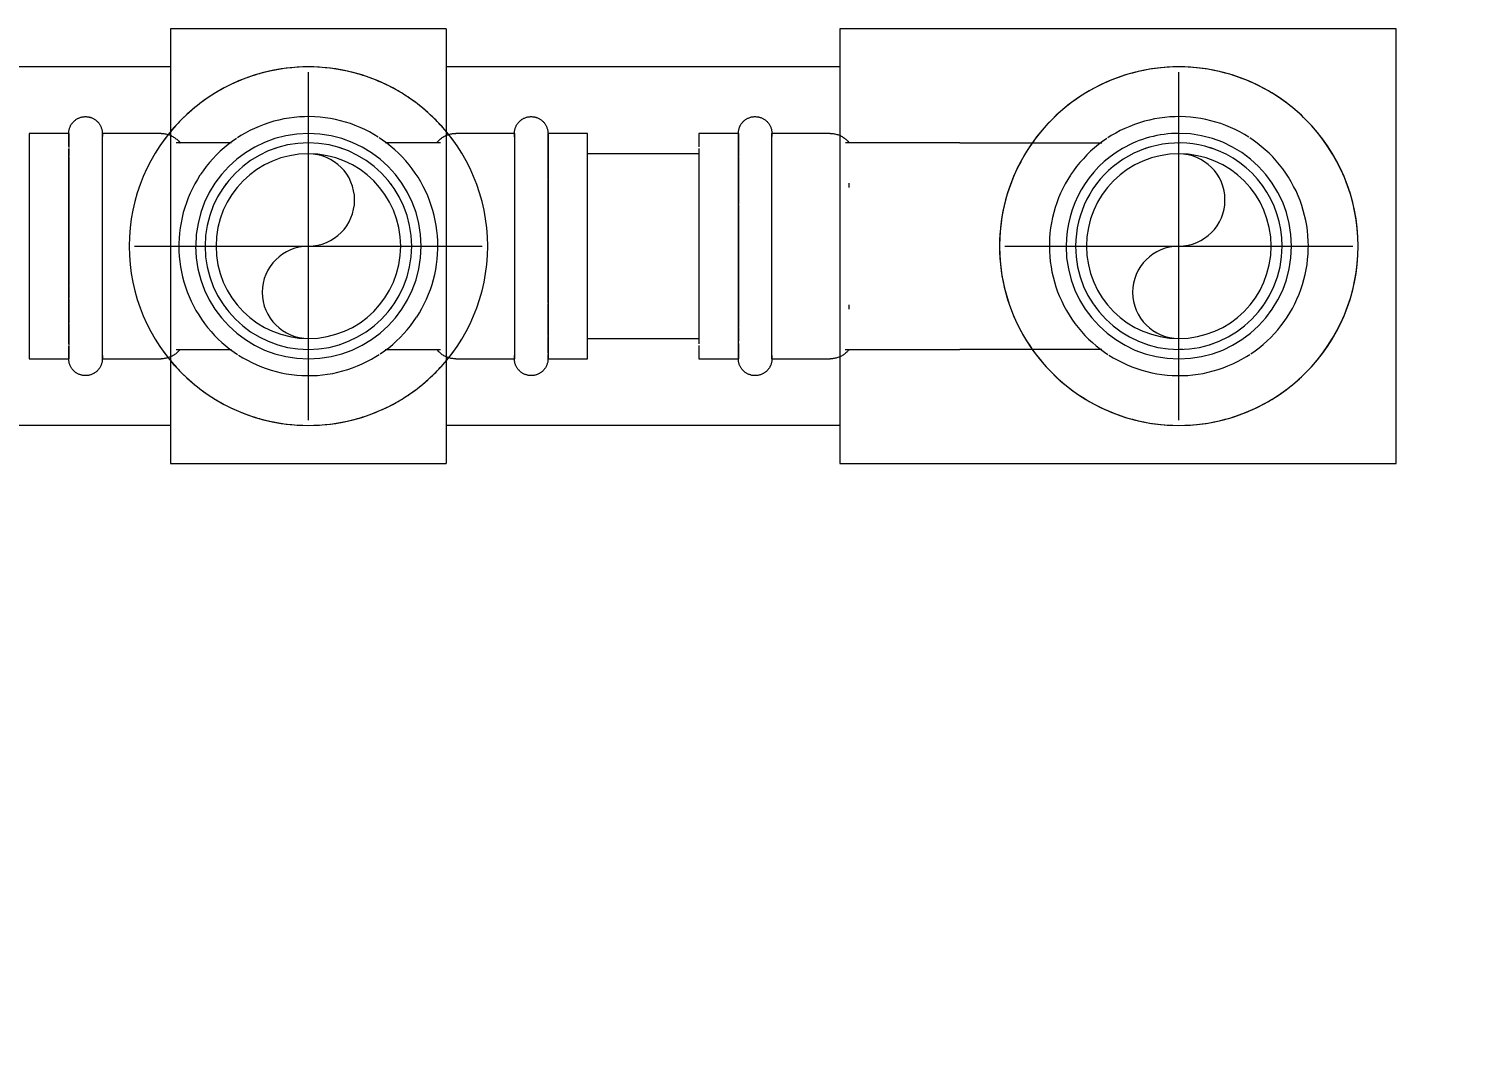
# Model space of a CAD drawing. Header units: inches. Extents: x -3299 to -2250, y -94 to 482.
# Drawn here: x -2378.21 to -2361.63, y 276.07 to 287.84 of the extents above; entities that cross this region are included whole.
import ezdxf
from ezdxf import colors
from ezdxf.entities.mleader import LeaderData, LeaderLine
from ezdxf.math import Vec2, Vec3

# ---------------------------------------------------------------- set-up
doc = ezdxf.new("R2010")
doc.units = ezdxf.units.IN
doc.header["$MEASUREMENT"] = 0
doc.layers.add('P-PIPE', color=3, linetype='Continuous', lineweight=9)
doc.layers.add('P-PIPE-CNTR', color=3, linetype='Continuous', lineweight=9)

# ---------------------------------------------------------------- blocks, each defined once
blk = doc.blocks.new('Victaulic-VicPress316-Elbow 90-45deg Style P568_P571 - Standard-V9-Copy of ROOF LEVEL')
at = {"layer": 'P-PIPE'}
for p, q in [((-2370.052, 286.641), (-2370.506, 286.641)), ((-2370.506, 286.641), (-2370.506, 286.488)), ((-2370.052, 285.993), (-2370.052, 286.641)), ((-2369.666, 286.653), (-2369.666, 286.645)), ((-2369.666, 286.645), (-2369.666, 286.641)), ((-2369.666, 286.641), (-2369.666, 286.64)), ((-2368.995, 286.641), (-2369.666, 286.641)), ((-2369.666, 285.344), (-2369.666, 286.641)), ((-2369.666, 286.64), (-2369.666, 286.637)), ((-2365.659, 286.673), (-2365.712, 286.645)), ((-2370.506, 286.467), (-2370.506, 285.344)), ((-2369.666, 286.615), (-2369.666, 286.604)), ((-2367.503, 286.532), (-2368.821, 286.532)), ((-2370.052, 286.283), (-2370.052, 286.248)), ((-2370.052, 285.344), (-2370.052, 285.993)), ((-2368.777, 286.02), (-2368.777, 286.068)), ((-2369.666, 285.849), (-2369.666, 285.897)), ((-2370.506, 285.344), (-2370.506, 284.221)), ((-2370.052, 284.048), (-2370.052, 285.344)), ((-2369.666, 284.048), (-2369.666, 285.344)), ((-2368.777, 284.62), (-2368.777, 284.669)), ((-2370.052, 284.313), (-2370.052, 284.282)), ((-2370.506, 284.201), (-2370.506, 284.048)), ((-2370.052, 284.282), (-2370.052, 284.253)), ((-2369.666, 284.274), (-2369.666, 284.304)), ((-2368.822, 284.157), (-2367.503, 284.157)), ((-2364.945, 284.158), (-2364.973, 284.157)), ((-2370.506, 284.048), (-2370.052, 284.048)), ((-2370.052, 284.049), (-2370.052, 284.052)), ((-2370.052, 284.048), (-2370.052, 284.049)), ((-2370.052, 284.044), (-2370.052, 284.048)), ((-2370.051, 284.036), (-2370.052, 284.044)), ((-2369.666, 284.048), (-2368.995, 284.048)), ((-2368.907, 284.062), (-2368.918, 284.059)), ((-2370.001, 283.917), (-2370.006, 283.923)), ((-2369.748, 283.89), (-2369.754, 283.885))]:
    blk.add_line(p, q, dxfattribs=at)
at = {"layer": 'P-PIPE', "flags": 128}
for points in [[(-2370.052, 286.641), (-2370.052, 286.649), (-2370.051, 286.656), (-2370.05, 286.664), (-2370.049, 286.672), (-2370.048, 286.679), (-2370.046, 286.687), (-2370.044, 286.694), (-2370.042, 286.702), (-2370.039, 286.709), (-2370.037, 286.716), (-2370.033, 286.723), (-2370.03, 286.73), (-2370.026, 286.737), (-2370.022, 286.743), (-2370.018, 286.75), (-2370.014, 286.756), (-2370.009, 286.762), (-2370.004, 286.768), (-2369.999, 286.774), (-2369.993, 286.779), (-2369.988, 286.785), (-2369.982, 286.79), (-2369.976, 286.794), (-2369.969, 286.799), (-2369.963, 286.803), (-2369.956, 286.807), (-2369.95, 286.811), (-2369.943, 286.815), (-2369.936, 286.818), (-2369.929, 286.821), (-2369.921, 286.823), (-2369.914, 286.826), (-2369.907, 286.828), (-2369.899, 286.83), (-2369.892, 286.831), (-2369.884, 286.832), (-2369.876, 286.833), (-2369.869, 286.834), (-2369.861, 286.834), (-2369.853, 286.834), (-2369.845, 286.833), (-2369.838, 286.833), (-2369.83, 286.832), (-2369.822, 286.83)], [(-2369.822, 286.83), (-2369.815, 286.829), (-2369.807, 286.827)], [(-2369.807, 286.827), (-2369.8, 286.825), (-2369.793, 286.822), (-2369.786, 286.819), (-2369.778, 286.816), (-2369.771, 286.813), (-2369.765, 286.809), (-2369.758, 286.805), (-2369.752, 286.801), (-2369.745, 286.797), (-2369.739, 286.792), (-2369.733, 286.787), (-2369.727, 286.782), (-2369.722, 286.777), (-2369.716, 286.771), (-2369.711, 286.765), (-2369.706, 286.759), (-2369.702, 286.753), (-2369.697, 286.747), (-2369.693, 286.74), (-2369.69, 286.734), (-2369.686, 286.727), (-2369.683, 286.72), (-2369.68, 286.713), (-2369.677, 286.705), (-2369.674, 286.698), (-2369.672, 286.691), (-2369.67, 286.683), (-2369.669, 286.676), (-2369.668, 286.668), (-2369.667, 286.66), (-2369.666, 286.653)], [(-2364.284, 286.658), (-2364.337, 286.685), (-2364.391, 286.71), (-2364.446, 286.733), (-2364.502, 286.753), (-2364.559, 286.771), (-2364.616, 286.787), (-2364.674, 286.801), (-2364.733, 286.812), (-2364.791, 286.821), (-2364.851, 286.828), (-2364.91, 286.832), (-2364.97, 286.834), (-2365.029, 286.833), (-2365.089, 286.83), (-2365.148, 286.825), (-2365.207, 286.817), (-2365.266, 286.807), (-2365.324, 286.795), (-2365.382, 286.78), (-2365.439, 286.763), (-2365.495, 286.744), (-2365.551, 286.722), (-2365.606, 286.699), (-2365.659, 286.673)], [(-2370.052, 286.635), (-2370.052, 286.639), (-2370.052, 286.641), (-2370.052, 286.641)], [(-2370.052, 286.641), (-2370.052, 286.64), (-2370.052, 286.637)], [(-2370.052, 286.637), (-2370.052, 286.631), (-2370.052, 286.624), (-2370.052, 286.615), (-2370.052, 286.604), (-2370.052, 286.59), (-2370.052, 286.575), (-2370.052, 286.558), (-2370.052, 286.538), (-2370.052, 286.517), (-2370.052, 286.494), (-2370.052, 286.469), (-2370.052, 286.449)], [(-2370.052, 286.6), (-2370.052, 286.612), (-2370.052, 286.622), (-2370.052, 286.63), (-2370.052, 286.635)], [(-2369.666, 286.635), (-2369.666, 286.639), (-2369.666, 286.641), (-2369.666, 286.641)], [(-2369.666, 286.637), (-2369.666, 286.631), (-2369.666, 286.624), (-2369.666, 286.615)], [(-2369.666, 286.435), (-2369.666, 286.462), (-2369.666, 286.488), (-2369.666, 286.511), (-2369.666, 286.533), (-2369.666, 286.553), (-2369.666, 286.571), (-2369.666, 286.586), (-2369.666, 286.6), (-2369.666, 286.612), (-2369.666, 286.622), (-2369.666, 286.63), (-2369.666, 286.635)], [(-2368.995, 286.641), (-2368.984, 286.641), (-2368.973, 286.64)], [(-2368.973, 286.64), (-2368.962, 286.639), (-2368.951, 286.637), (-2368.941, 286.635), (-2368.93, 286.633)], [(-2368.93, 286.633), (-2368.919, 286.63), (-2368.909, 286.627), (-2368.899, 286.623), (-2368.889, 286.619), (-2368.879, 286.615), (-2368.869, 286.61), (-2368.859, 286.605), (-2368.85, 286.599), (-2368.841, 286.593), (-2368.832, 286.587), (-2368.823, 286.58), (-2368.815, 286.573), (-2368.807, 286.566), (-2368.799, 286.558)], [(-2365.712, 286.645), (-2365.763, 286.615), (-2365.801, 286.591)], [(-2364.181, 286.598), (-2364.232, 286.629), (-2364.284, 286.658)], [(-2368.799, 286.558), (-2368.792, 286.55), (-2368.785, 286.542), (-2368.778, 286.533), (-2368.777, 286.532)], [(-2367.503, 286.532), (-2367.402, 286.532), (-2367.302, 286.532), (-2367.202, 286.532), (-2367.102, 286.532), (-2367.003, 286.532), (-2366.905, 286.532), (-2366.807, 286.532), (-2366.711, 286.532), (-2366.651, 286.532)], [(-2366.651, 286.532), (-2366.616, 286.532), (-2366.523, 286.532), (-2366.431, 286.532), (-2366.341, 286.532), (-2366.252, 286.532), (-2366.166, 286.532), (-2366.082, 286.532), (-2366, 286.532), (-2365.92, 286.532), (-2365.872, 286.532)], [(-2365.813, 286.583), (-2365.862, 286.549), (-2365.91, 286.513), (-2365.956, 286.475), (-2366, 286.435), (-2366.043, 286.394), (-2366.084, 286.35), (-2366.123, 286.306), (-2366.161, 286.259), (-2366.197, 286.212), (-2366.23, 286.163)], [(-2364.996, 286.532), (-2364.989, 286.532), (-2364.986, 286.532), (-2364.986, 286.532)], [(-2363.756, 286.185), (-2363.791, 286.234), (-2363.828, 286.281), (-2363.866, 286.326), (-2363.906, 286.37), (-2363.948, 286.413), (-2363.992, 286.453), (-2364.037, 286.492), (-2364.083, 286.529), (-2364.131, 286.564), (-2364.171, 286.591)], [(-2370.052, 286.443), (-2370.052, 286.414), (-2370.052, 286.384)], [(-2370.052, 286.374), (-2370.052, 286.352), (-2370.052, 286.319), (-2370.052, 286.284)], [(-2369.666, 286.376), (-2369.666, 286.406), (-2369.666, 286.425)], [(-2369.666, 286.313), (-2369.666, 286.344), (-2369.666, 286.374)], [(-2369.666, 286.16), (-2369.666, 286.199), (-2369.666, 286.237), (-2369.666, 286.274), (-2369.666, 286.31)], [(-2370.052, 286.248), (-2370.052, 286.21), (-2370.052, 286.17), (-2370.052, 286.13), (-2370.052, 286.088), (-2370.052, 286.045), (-2370.052, 286.001), (-2370.052, 285.955), (-2370.052, 285.909), (-2370.052, 285.862), (-2370.052, 285.827)], [(-2369.666, 285.909), (-2369.666, 285.943), (-2369.666, 285.989), (-2369.666, 286.033), (-2369.666, 286.076), (-2369.666, 286.119), (-2369.666, 286.16)], [(-2366.233, 286.159), (-2366.262, 286.112), (-2366.292, 286.06), (-2366.319, 286.008), (-2366.345, 285.954), (-2366.368, 285.899), (-2366.389, 285.843), (-2366.408, 285.787), (-2366.425, 285.73), (-2366.439, 285.672), (-2366.451, 285.613), (-2366.46, 285.554), (-2366.468, 285.495), (-2366.472, 285.436), (-2366.475, 285.376), (-2366.475, 285.344)], [(-2363.496, 285.344), (-2363.497, 285.404), (-2363.501, 285.463), (-2363.507, 285.523), (-2363.515, 285.582), (-2363.526, 285.64), (-2363.539, 285.698), (-2363.554, 285.756), (-2363.572, 285.813), (-2363.592, 285.869), (-2363.614, 285.924), (-2363.638, 285.979), (-2363.665, 286.032), (-2363.693, 286.084), (-2363.724, 286.136), (-2363.756, 286.185)], [(-2370.052, 285.814), (-2370.052, 285.765), (-2370.052, 285.716), (-2370.052, 285.666), (-2370.052, 285.616), (-2370.052, 285.565), (-2370.052, 285.513), (-2370.052, 285.462), (-2370.052, 285.41), (-2370.052, 285.358), (-2370.052, 285.344)], [(-2369.666, 285.344), (-2369.666, 285.396), (-2369.666, 285.448), (-2369.666, 285.5), (-2369.666, 285.551), (-2369.666, 285.602), (-2369.666, 285.652), (-2369.666, 285.703), (-2369.666, 285.752), (-2369.666, 285.801), (-2369.666, 285.844)], [(-2370.052, 285.344), (-2370.052, 285.292), (-2370.052, 285.243)], [(-2369.666, 285.278), (-2369.666, 285.33), (-2369.666, 285.344)], [(-2366.475, 285.344), (-2366.474, 285.285), (-2366.47, 285.225), (-2366.465, 285.166), (-2366.456, 285.107), (-2366.446, 285.048), (-2366.433, 284.99), (-2366.417, 284.933), (-2366.4, 284.876)], [(-2363.739, 284.529), (-2363.709, 284.576), (-2363.68, 284.628), (-2363.652, 284.681), (-2363.627, 284.735), (-2363.603, 284.79), (-2363.582, 284.845), (-2363.563, 284.902), (-2363.547, 284.959), (-2363.533, 285.017), (-2363.521, 285.075), (-2363.511, 285.134), (-2363.504, 285.193), (-2363.499, 285.253), (-2363.497, 285.312), (-2363.496, 285.344)], [(-2370.052, 285.241), (-2370.052, 285.189), (-2370.052, 285.138), (-2370.052, 285.087), (-2370.052, 285.036), (-2370.052, 284.986), (-2370.052, 284.936), (-2370.052, 284.888), (-2370.052, 284.839), (-2370.052, 284.792), (-2370.052, 284.746), (-2370.052, 284.7), (-2370.052, 284.656), (-2370.052, 284.612), (-2370.052, 284.57), (-2370.052, 284.529), (-2370.052, 284.489), (-2370.052, 284.451), (-2370.052, 284.414)], [(-2369.666, 284.779), (-2369.666, 284.827), (-2369.666, 284.875), (-2369.666, 284.923), (-2369.666, 284.973), (-2369.666, 285.023), (-2369.666, 285.073), (-2369.666, 285.124), (-2369.666, 285.175), (-2369.666, 285.227), (-2369.666, 285.276)], [(-2366.4, 284.876), (-2366.38, 284.82), (-2366.358, 284.764), (-2366.333, 284.71), (-2366.307, 284.656), (-2366.278, 284.604), (-2366.248, 284.553), (-2366.215, 284.503), (-2366.18, 284.455), (-2366.144, 284.408), (-2366.106, 284.362), (-2366.065, 284.318), (-2366.024, 284.276), (-2365.98, 284.235), (-2365.935, 284.196), (-2365.888, 284.159), (-2365.84, 284.124), (-2365.801, 284.098)], [(-2369.666, 284.375), (-2369.666, 284.405), (-2369.666, 284.441), (-2369.666, 284.479), (-2369.666, 284.518), (-2369.666, 284.559), (-2369.666, 284.601), (-2369.666, 284.644), (-2369.666, 284.688), (-2369.666, 284.733), (-2369.666, 284.779)], [(-2364.158, 284.106), (-2364.109, 284.14), (-2364.062, 284.176), (-2364.016, 284.214), (-2363.971, 284.254), (-2363.929, 284.295), (-2363.887, 284.338), (-2363.848, 284.383), (-2363.811, 284.429), (-2363.775, 284.477), (-2363.741, 284.526)], [(-2370.052, 284.406), (-2370.052, 284.379), (-2370.052, 284.345), (-2370.052, 284.315)], [(-2369.666, 284.315), (-2369.666, 284.336), (-2369.666, 284.37)], [(-2370.052, 284.226), (-2370.052, 284.201), (-2370.052, 284.177), (-2370.052, 284.156), (-2370.052, 284.136), (-2370.052, 284.118), (-2370.052, 284.102), (-2370.052, 284.088), (-2370.052, 284.076), (-2370.052, 284.067), (-2370.052, 284.059), (-2370.052, 284.053)], [(-2369.666, 284.171), (-2369.666, 284.194), (-2369.666, 284.219), (-2369.666, 284.246), (-2369.666, 284.264)], [(-2369.666, 284.052), (-2369.666, 284.057), (-2369.666, 284.064), (-2369.666, 284.074), (-2369.666, 284.085), (-2369.666, 284.098), (-2369.666, 284.114), (-2369.666, 284.131), (-2369.666, 284.15), (-2369.666, 284.171)], [(-2368.777, 284.157), (-2368.783, 284.148), (-2368.791, 284.14), (-2368.798, 284.132), (-2368.806, 284.124), (-2368.814, 284.117), (-2368.822, 284.11), (-2368.83, 284.103), (-2368.839, 284.097), (-2368.848, 284.09), (-2368.858, 284.085), (-2368.867, 284.08), (-2368.877, 284.075), (-2368.887, 284.07), (-2368.897, 284.066), (-2368.907, 284.062)], [(-2366.651, 284.157), (-2366.685, 284.157), (-2366.781, 284.157), (-2366.878, 284.157), (-2366.976, 284.157), (-2367.075, 284.157), (-2367.175, 284.157), (-2367.275, 284.157), (-2367.375, 284.157), (-2367.476, 284.157), (-2367.503, 284.157)], [(-2365.872, 284.157), (-2365.899, 284.157), (-2365.978, 284.157), (-2366.059, 284.157), (-2366.143, 284.157), (-2366.229, 284.157), (-2366.317, 284.157), (-2366.406, 284.157), (-2366.498, 284.157), (-2366.591, 284.157), (-2366.651, 284.157)], [(-2364.986, 284.157), (-2364.988, 284.157), (-2364.994, 284.157)], [(-2370.052, 284.052), (-2370.052, 284.057), (-2370.052, 284.064), (-2370.052, 284.074), (-2370.052, 284.085)], [(-2370.052, 284.053), (-2370.052, 284.049), (-2370.052, 284.048), (-2370.052, 284.048)], [(-2370.049, 284.013), (-2370.05, 284.021), (-2370.051, 284.028), (-2370.051, 284.036)], [(-2370.006, 283.923), (-2370.011, 283.929), (-2370.016, 283.935), (-2370.02, 283.942), (-2370.024, 283.948), (-2370.028, 283.955), (-2370.032, 283.962), (-2370.035, 283.969), (-2370.038, 283.976), (-2370.041, 283.983), (-2370.043, 283.99), (-2370.045, 283.998), (-2370.047, 284.005), (-2370.049, 284.013)], [(-2369.666, 284.048), (-2369.666, 284.04), (-2369.666, 284.032), (-2369.667, 284.025), (-2369.668, 284.017), (-2369.67, 284.009), (-2369.671, 284.002), (-2369.673, 283.994), (-2369.676, 283.987), (-2369.678, 283.98), (-2369.681, 283.973), (-2369.684, 283.966), (-2369.688, 283.959), (-2369.691, 283.952), (-2369.695, 283.945), (-2369.699, 283.939), (-2369.704, 283.933), (-2369.709, 283.926), (-2369.714, 283.921), (-2369.719, 283.915), (-2369.724, 283.909), (-2369.73, 283.904), (-2369.736, 283.899), (-2369.742, 283.894), (-2369.748, 283.89)], [(-2369.666, 284.088), (-2369.666, 284.076), (-2369.666, 284.067), (-2369.666, 284.059), (-2369.666, 284.053)], [(-2369.666, 284.053), (-2369.666, 284.049), (-2369.666, 284.048), (-2369.666, 284.048)], [(-2369.666, 284.048), (-2369.666, 284.049), (-2369.666, 284.052)], [(-2368.982, 284.048), (-2368.993, 284.048), (-2368.995, 284.048)], [(-2368.918, 284.059), (-2368.928, 284.056), (-2368.939, 284.054), (-2368.949, 284.052), (-2368.96, 284.05), (-2368.971, 284.049), (-2368.982, 284.048)], [(-2365.791, 284.091), (-2365.74, 284.06), (-2365.688, 284.031), (-2365.635, 284.004)], [(-2365.635, 284.004), (-2365.581, 283.979), (-2365.525, 283.956), (-2365.47, 283.936), (-2365.413, 283.917)], [(-2365.413, 283.917), (-2365.355, 283.901), (-2365.297, 283.888), (-2365.239, 283.876), (-2365.18, 283.868), (-2365.121, 283.861), (-2365.061, 283.857), (-2365.002, 283.855), (-2364.942, 283.855), (-2364.883, 283.858), (-2364.823, 283.864), (-2364.764, 283.871), (-2364.706, 283.881), (-2364.647, 283.894), (-2364.59, 283.908), (-2364.533, 283.925), (-2364.476, 283.945), (-2364.421, 283.966), (-2364.366, 283.99), (-2364.312, 284.016), (-2364.26, 284.044), (-2364.208, 284.074), (-2364.17, 284.098)], [(-2369.754, 283.885), (-2369.761, 283.881), (-2369.768, 283.878), (-2369.775, 283.874), (-2369.782, 283.871), (-2369.789, 283.868), (-2369.796, 283.865), (-2369.803, 283.863), (-2369.811, 283.861), (-2369.818, 283.859), (-2369.826, 283.858), (-2369.834, 283.856), (-2369.841, 283.856), (-2369.849, 283.855), (-2369.857, 283.855), (-2369.864, 283.855), (-2369.872, 283.855), (-2369.88, 283.856), (-2369.887, 283.857), (-2369.895, 283.858), (-2369.903, 283.86), (-2369.91, 283.862), (-2369.917, 283.864), (-2369.925, 283.866), (-2369.932, 283.869), (-2369.939, 283.872), (-2369.946, 283.876), (-2369.953, 283.879), (-2369.96, 283.883), (-2369.966, 283.887), (-2369.972, 283.892), (-2369.978, 283.896), (-2369.984, 283.901), (-2369.99, 283.906), (-2369.996, 283.912), (-2370.001, 283.917)]]:
    blk.add_lwpolyline(points, dxfattribs=at)
at = {"layer": 'P-PIPE'}
for radius, start, end in [(1.297, 90, 120), (1.297, 0, 90), (1.296, 120, 180), (1.187, 72, 180), (1.187, 107.2326, 109.3015), (1.187, 70.6985, 72.7674), (1.188, 0, 72), (1.187, 142.4111, 145.3367), (1.188, 34.6633, 37.5889), (1.297, 180, 0), (1.188, 180, 0), (1.187, 214.6633, 217.5889), (1.188, 322.4111, 325.3367), (1.187, 250.6985, 252.7674), (1.187, 287.2326, 289.3015)]:
    blk.add_arc((-2364.986, 285.344), radius, start, end, dxfattribs=at)

msp = doc.modelspace()

# ---------------------------------------------------------------- linework, layer by layer
at = {"layer": 'P-PIPE'}
for p, q in [((-2373.412, 287.844), (-2376.582, 287.844)), ((-2376.582, 287.844), (-2376.582, 282.845)), ((-2373.412, 287.844), (-2373.412, 282.845)), ((-2362.486, 287.844), (-2368.886, 287.844)), ((-2368.886, 287.844), (-2368.886, 282.845)), ((-2362.486, 282.845), (-2362.486, 287.844)), ((-2376.582, 287.406), (-2378.417, 287.406)), ((-2368.886, 287.406), (-2373.412, 287.406)), ((-2377.753, 286.641), (-2378.207, 286.641)), ((-2378.207, 286.641), (-2378.207, 285.344)), ((-2377.753, 286.49), (-2377.753, 286.641)), ((-2377.368, 286.653), (-2377.367, 286.645)), ((-2377.367, 286.645), (-2377.367, 286.641)), ((-2377.367, 286.641), (-2377.367, 286.64)), ((-2376.691, 286.641), (-2377.367, 286.641)), ((-2377.367, 285.997), (-2377.367, 286.641)), ((-2377.367, 286.64), (-2377.367, 286.637)), ((-2372.627, 286.641), (-2373.303, 286.641)), ((-2372.627, 286.641), (-2372.627, 286.64)), ((-2372.627, 286.641), (-2372.627, 285.344)), ((-2372.627, 286.64), (-2372.627, 286.637)), ((-2372.242, 286.66), (-2372.242, 286.653)), ((-2372.242, 286.653), (-2372.241, 286.645)), ((-2372.241, 286.645), (-2372.241, 286.641)), ((-2371.787, 286.641), (-2372.241, 286.641)), ((-2372.241, 286.641), (-2372.241, 286.64)), ((-2372.241, 286.641), (-2372.241, 285.344)), ((-2372.241, 286.64), (-2372.241, 286.637)), ((-2371.787, 285.995), (-2371.787, 286.641)), ((-2377.753, 285.344), (-2377.753, 286.467)), ((-2376.606, 286.627), (-2376.595, 286.623)), ((-2376.595, 286.623), (-2376.585, 286.619)), ((-2375.88, 286.532), (-2376.518, 286.532)), ((-2373.476, 286.532), (-2374.115, 286.532)), ((-2373.411, 286.619), (-2373.401, 286.623)), ((-2373.401, 286.623), (-2373.391, 286.626)), ((-2370.506, 286.406), (-2371.787, 286.406)), ((-2377.367, 285.344), (-2377.367, 285.993)), ((-2371.787, 285.344), (-2371.787, 285.993)), ((-2372.627, 285.715), (-2372.627, 285.671)), ((-2378.207, 285.344), (-2378.207, 284.048)), ((-2377.753, 284.221), (-2377.753, 285.344)), ((-2377.367, 284.696), (-2377.367, 285.344)), ((-2372.627, 285.344), (-2372.627, 284.048)), ((-2372.241, 285.344), (-2372.241, 284.048)), ((-2371.787, 284.696), (-2371.787, 285.344)), ((-2377.367, 284.048), (-2377.367, 284.691)), ((-2372.627, 284.656), (-2372.627, 284.612)), ((-2371.787, 284.048), (-2371.787, 284.694)), ((-2377.753, 284.048), (-2377.753, 284.199)), ((-2376.519, 284.157), (-2375.88, 284.157)), ((-2374.115, 284.157), (-2373.477, 284.157)), ((-2371.787, 284.282), (-2370.506, 284.282)), ((-2378.207, 284.048), (-2377.753, 284.048)), ((-2377.753, 284.049), (-2377.753, 284.052)), ((-2377.753, 284.048), (-2377.753, 284.049)), ((-2377.753, 284.044), (-2377.753, 284.048)), ((-2377.753, 284.036), (-2377.753, 284.044)), ((-2377.367, 284.048), (-2376.691, 284.048)), ((-2376.594, 284.066), (-2376.604, 284.062)), ((-2376.583, 284.07), (-2376.594, 284.066)), ((-2373.399, 284.065), (-2373.41, 284.069)), ((-2373.389, 284.062), (-2373.399, 284.065)), ((-2373.303, 284.048), (-2372.627, 284.048)), ((-2372.627, 284.136), (-2372.627, 284.118)), ((-2372.627, 284.049), (-2372.627, 284.052)), ((-2372.627, 284.048), (-2372.627, 284.049)), ((-2372.627, 284.044), (-2372.627, 284.048)), ((-2372.627, 284.036), (-2372.627, 284.044)), ((-2372.623, 284.005), (-2372.624, 284.013)), ((-2372.621, 283.998), (-2372.623, 284.005)), ((-2372.241, 284.049), (-2372.241, 284.052)), ((-2372.241, 284.048), (-2372.241, 284.049)), ((-2372.241, 284.048), (-2371.787, 284.048)), ((-2378.417, 283.283), (-2376.582, 283.283)), ((-2373.412, 283.283), (-2368.886, 283.283)), ((-2376.582, 282.845), (-2373.412, 282.845)), ((-2368.886, 282.845), (-2362.486, 282.845))]:
    msp.add_line(p, q, dxfattribs=at)
at = {"layer": 'P-PIPE', "flags": 128}
for points in [[(-2377.753, 286.641), (-2377.753, 286.649), (-2377.753, 286.656), (-2377.752, 286.664), (-2377.751, 286.672), (-2377.75, 286.679), (-2377.748, 286.687), (-2377.746, 286.694), (-2377.744, 286.702), (-2377.741, 286.709), (-2377.738, 286.716), (-2377.735, 286.723), (-2377.732, 286.73), (-2377.728, 286.737), (-2377.724, 286.743), (-2377.72, 286.75), (-2377.715, 286.756), (-2377.71, 286.762), (-2377.706, 286.768), (-2377.7, 286.774), (-2377.695, 286.779), (-2377.689, 286.785), (-2377.683, 286.79), (-2377.677, 286.794), (-2377.671, 286.799), (-2377.665, 286.803), (-2377.658, 286.807), (-2377.651, 286.811), (-2377.645, 286.815), (-2377.637, 286.818), (-2377.63, 286.821), (-2377.623, 286.823), (-2377.616, 286.826), (-2377.608, 286.828), (-2377.601, 286.83), (-2377.593, 286.831), (-2377.586, 286.832), (-2377.578, 286.833), (-2377.57, 286.834), (-2377.563, 286.834), (-2377.555, 286.834), (-2377.547, 286.833), (-2377.539, 286.833), (-2377.532, 286.832), (-2377.524, 286.83), (-2377.517, 286.829), (-2377.509, 286.827), (-2377.502, 286.825), (-2377.494, 286.822), (-2377.487, 286.819), (-2377.48, 286.816), (-2377.473, 286.813), (-2377.466, 286.809), (-2377.46, 286.805), (-2377.453, 286.801), (-2377.447, 286.797), (-2377.441, 286.792), (-2377.435, 286.787), (-2377.429, 286.782), (-2377.423, 286.777), (-2377.418, 286.771), (-2377.413, 286.765), (-2377.408, 286.759), (-2377.404, 286.753), (-2377.399, 286.747), (-2377.395, 286.74), (-2377.391, 286.734), (-2377.388, 286.727), (-2377.384, 286.72), (-2377.381, 286.713), (-2377.379, 286.705), (-2377.376, 286.698), (-2377.374, 286.691), (-2377.372, 286.683), (-2377.371, 286.676), (-2377.369, 286.668), (-2377.368, 286.66), (-2377.368, 286.653)], [(-2374.193, 286.598), (-2374.243, 286.629), (-2374.295, 286.658), (-2374.348, 286.685), (-2374.403, 286.71), (-2374.458, 286.733), (-2374.514, 286.753), (-2374.57, 286.771), (-2374.628, 286.787), (-2374.686, 286.801), (-2374.744, 286.812), (-2374.803, 286.821), (-2374.862, 286.828), (-2374.922, 286.832), (-2374.981, 286.834), (-2375.041, 286.833), (-2375.1, 286.83), (-2375.16, 286.825), (-2375.219, 286.817), (-2375.278, 286.807), (-2375.336, 286.795), (-2375.394, 286.78), (-2375.451, 286.763), (-2375.507, 286.744), (-2375.563, 286.722), (-2375.617, 286.699), (-2375.671, 286.673), (-2375.724, 286.645), (-2375.775, 286.615), (-2375.813, 286.591)], [(-2372.557, 286.79), (-2372.551, 286.794), (-2372.545, 286.799), (-2372.539, 286.803), (-2372.532, 286.807), (-2372.525, 286.811), (-2372.519, 286.815), (-2372.511, 286.818), (-2372.504, 286.821), (-2372.497, 286.823), (-2372.49, 286.826), (-2372.482, 286.828), (-2372.475, 286.83), (-2372.467, 286.831), (-2372.46, 286.832)], [(-2372.46, 286.832), (-2372.452, 286.833), (-2372.444, 286.834), (-2372.437, 286.834), (-2372.429, 286.834), (-2372.421, 286.833), (-2372.413, 286.833), (-2372.406, 286.832), (-2372.398, 286.83), (-2372.391, 286.829), (-2372.383, 286.827), (-2372.376, 286.825), (-2372.368, 286.822), (-2372.361, 286.819)], [(-2372.361, 286.819), (-2372.354, 286.816), (-2372.347, 286.813), (-2372.34, 286.809), (-2372.334, 286.805), (-2372.327, 286.801), (-2372.321, 286.797), (-2372.315, 286.792), (-2372.309, 286.787), (-2372.303, 286.782), (-2372.297, 286.777), (-2372.292, 286.771), (-2372.287, 286.765), (-2372.282, 286.759), (-2372.278, 286.753), (-2372.273, 286.747), (-2372.269, 286.74), (-2372.265, 286.734), (-2372.262, 286.727), (-2372.258, 286.72), (-2372.255, 286.713), (-2372.253, 286.705), (-2372.25, 286.698), (-2372.248, 286.691), (-2372.246, 286.683), (-2372.245, 286.676), (-2372.243, 286.668), (-2372.242, 286.66)], [(-2377.753, 286.635), (-2377.753, 286.639), (-2377.753, 286.641), (-2377.753, 286.641)], [(-2377.753, 286.641), (-2377.753, 286.64), (-2377.753, 286.637)], [(-2377.753, 286.637), (-2377.753, 286.631), (-2377.753, 286.624), (-2377.753, 286.615), (-2377.753, 286.604), (-2377.753, 286.59), (-2377.753, 286.575), (-2377.753, 286.558), (-2377.753, 286.538), (-2377.753, 286.517), (-2377.753, 286.494), (-2377.753, 286.479)], [(-2377.753, 286.6), (-2377.753, 286.612), (-2377.753, 286.622), (-2377.753, 286.63), (-2377.753, 286.635)], [(-2377.367, 286.635), (-2377.367, 286.639), (-2377.367, 286.641), (-2377.367, 286.641)], [(-2377.367, 286.637), (-2377.367, 286.631), (-2377.367, 286.624), (-2377.367, 286.615), (-2377.367, 286.604)], [(-2377.367, 286.553), (-2377.367, 286.571), (-2377.367, 286.586), (-2377.367, 286.6), (-2377.367, 286.612), (-2377.367, 286.622), (-2377.367, 286.63), (-2377.367, 286.635)], [(-2376.691, 286.641), (-2376.681, 286.641), (-2376.67, 286.64), (-2376.659, 286.639), (-2376.648, 286.637), (-2376.637, 286.635), (-2376.627, 286.633), (-2376.616, 286.63), (-2376.606, 286.627)], [(-2373.391, 286.626), (-2373.381, 286.63), (-2373.37, 286.633), (-2373.36, 286.635), (-2373.349, 286.637), (-2373.338, 286.639), (-2373.327, 286.64), (-2373.316, 286.64), (-2373.305, 286.641), (-2373.303, 286.641)], [(-2372.627, 286.641), (-2372.627, 286.649), (-2372.627, 286.656), (-2372.626, 286.664), (-2372.625, 286.672)], [(-2372.627, 286.635), (-2372.627, 286.639), (-2372.627, 286.641), (-2372.627, 286.641)], [(-2372.627, 286.637), (-2372.627, 286.631), (-2372.627, 286.624), (-2372.627, 286.615), (-2372.627, 286.604), (-2372.627, 286.59), (-2372.627, 286.575), (-2372.627, 286.558), (-2372.627, 286.538), (-2372.627, 286.517)], [(-2372.627, 286.6), (-2372.627, 286.612), (-2372.627, 286.622), (-2372.627, 286.63), (-2372.627, 286.635)], [(-2372.625, 286.672), (-2372.624, 286.679), (-2372.622, 286.687), (-2372.62, 286.694), (-2372.618, 286.702)], [(-2372.618, 286.702), (-2372.615, 286.709), (-2372.612, 286.716), (-2372.609, 286.723), (-2372.606, 286.73), (-2372.602, 286.737), (-2372.598, 286.743), (-2372.594, 286.75), (-2372.589, 286.756), (-2372.584, 286.762), (-2372.58, 286.768), (-2372.574, 286.774), (-2372.569, 286.779), (-2372.563, 286.785), (-2372.557, 286.79)], [(-2372.241, 286.635), (-2372.241, 286.639), (-2372.241, 286.641), (-2372.241, 286.641)], [(-2372.241, 286.637), (-2372.241, 286.631), (-2372.241, 286.624), (-2372.241, 286.615), (-2372.241, 286.604)], [(-2372.241, 286.376), (-2372.241, 286.406), (-2372.241, 286.435), (-2372.241, 286.462), (-2372.241, 286.488), (-2372.241, 286.511), (-2372.241, 286.533), (-2372.241, 286.553), (-2372.241, 286.571), (-2372.241, 286.586), (-2372.241, 286.6), (-2372.241, 286.612), (-2372.241, 286.622), (-2372.241, 286.63), (-2372.241, 286.635)], [(-2377.753, 286.469), (-2377.753, 286.443), (-2377.753, 286.414), (-2377.753, 286.384)], [(-2377.367, 286.376), (-2377.367, 286.406), (-2377.367, 286.435), (-2377.367, 286.462), (-2377.367, 286.488), (-2377.367, 286.511), (-2377.367, 286.533)], [(-2376.585, 286.619), (-2376.575, 286.615), (-2376.566, 286.61), (-2376.556, 286.605), (-2376.547, 286.599), (-2376.538, 286.593), (-2376.529, 286.587), (-2376.52, 286.58), (-2376.512, 286.573), (-2376.504, 286.566), (-2376.496, 286.558), (-2376.489, 286.55), (-2376.481, 286.542), (-2376.475, 286.533), (-2376.473, 286.532)], [(-2375.825, 286.583), (-2375.874, 286.549), (-2375.921, 286.513), (-2375.967, 286.475), (-2376.012, 286.435), (-2376.055, 286.394), (-2376.096, 286.35), (-2376.135, 286.306), (-2376.173, 286.259), (-2376.208, 286.212), (-2376.242, 286.163)], [(-2373.508, 285.344), (-2373.509, 285.404), (-2373.513, 285.463), (-2373.519, 285.523), (-2373.527, 285.582), (-2373.538, 285.64), (-2373.551, 285.698), (-2373.566, 285.756), (-2373.584, 285.813), (-2373.603, 285.869), (-2373.625, 285.924), (-2373.65, 285.979), (-2373.676, 286.032), (-2373.705, 286.084), (-2373.735, 286.136), (-2373.768, 286.185), (-2373.803, 286.234), (-2373.839, 286.281), (-2373.878, 286.326), (-2373.918, 286.37), (-2373.96, 286.413), (-2374.003, 286.453), (-2374.048, 286.492), (-2374.095, 286.529), (-2374.143, 286.564), (-2374.182, 286.591)], [(-2373.521, 286.532), (-2373.515, 286.54), (-2373.508, 286.549), (-2373.5, 286.557), (-2373.493, 286.564), (-2373.485, 286.572), (-2373.476, 286.579), (-2373.468, 286.586), (-2373.459, 286.592), (-2373.45, 286.598), (-2373.441, 286.604), (-2373.431, 286.609), (-2373.421, 286.614), (-2373.411, 286.619)], [(-2372.627, 286.517), (-2372.627, 286.494), (-2372.627, 286.469), (-2372.627, 286.443), (-2372.627, 286.414), (-2372.627, 286.384)], [(-2377.753, 286.373), (-2377.753, 286.352), (-2377.753, 286.319), (-2377.753, 286.284), (-2377.753, 286.248), (-2377.753, 286.21), (-2377.753, 286.17), (-2377.753, 286.13), (-2377.753, 286.088), (-2377.753, 286.045), (-2377.753, 286.001), (-2377.753, 285.955)], [(-2377.367, 285.996), (-2377.367, 286.033), (-2377.367, 286.076), (-2377.367, 286.119), (-2377.367, 286.16), (-2377.367, 286.199), (-2377.367, 286.237), (-2377.367, 286.274), (-2377.367, 286.31), (-2377.367, 286.344), (-2377.367, 286.371)], [(-2372.627, 286.37), (-2372.627, 286.352), (-2372.627, 286.319), (-2372.627, 286.284), (-2372.627, 286.248)], [(-2372.241, 286.119), (-2372.241, 286.16), (-2372.241, 286.199), (-2372.241, 286.237), (-2372.241, 286.274), (-2372.241, 286.31), (-2372.241, 286.344), (-2372.241, 286.371)], [(-2376.244, 286.159), (-2376.274, 286.112), (-2376.303, 286.06), (-2376.331, 286.008), (-2376.356, 285.954), (-2376.38, 285.899), (-2376.401, 285.843), (-2376.42, 285.787), (-2376.436, 285.73), (-2376.45, 285.672), (-2376.462, 285.613), (-2376.472, 285.554), (-2376.479, 285.495), (-2376.484, 285.436), (-2376.487, 285.376), (-2376.487, 285.344)], [(-2372.627, 286.248), (-2372.627, 286.21), (-2372.627, 286.17), (-2372.627, 286.13), (-2372.627, 286.088)], [(-2377.367, 285.752), (-2377.367, 285.801), (-2377.367, 285.849), (-2377.367, 285.897), (-2377.367, 285.943), (-2377.367, 285.989)], [(-2372.627, 286.079), (-2372.627, 286.045), (-2372.627, 286.001), (-2372.627, 285.955), (-2372.627, 285.909)], [(-2372.241, 285.801), (-2372.241, 285.849), (-2372.241, 285.897), (-2372.241, 285.943), (-2372.241, 285.989), (-2372.241, 286.033), (-2372.241, 286.076), (-2372.241, 286.11)], [(-2377.753, 285.953), (-2377.753, 285.909), (-2377.753, 285.862), (-2377.753, 285.814), (-2377.753, 285.765), (-2377.753, 285.716), (-2377.753, 285.666), (-2377.753, 285.616), (-2377.753, 285.565), (-2377.753, 285.514)], [(-2372.627, 285.909), (-2372.627, 285.862), (-2372.627, 285.814), (-2372.627, 285.765), (-2372.627, 285.716)], [(-2372.241, 285.602), (-2372.241, 285.652), (-2372.241, 285.703), (-2372.241, 285.752), (-2372.241, 285.801)], [(-2377.367, 285.613), (-2377.367, 285.652), (-2377.367, 285.703), (-2377.367, 285.744)], [(-2372.627, 285.666), (-2372.627, 285.616), (-2372.627, 285.565), (-2372.627, 285.513), (-2372.627, 285.462), (-2372.627, 285.41), (-2372.627, 285.358), (-2372.627, 285.344)], [(-2377.753, 285.513), (-2377.753, 285.462), (-2377.753, 285.41), (-2377.753, 285.358), (-2377.753, 285.344)], [(-2377.367, 285.344), (-2377.367, 285.396), (-2377.367, 285.448), (-2377.367, 285.5), (-2377.367, 285.551), (-2377.367, 285.602)], [(-2372.241, 285.344), (-2372.241, 285.396), (-2372.241, 285.448), (-2372.241, 285.5), (-2372.241, 285.551), (-2372.241, 285.602)], [(-2377.753, 285.344), (-2377.753, 285.292), (-2377.753, 285.241), (-2377.753, 285.189), (-2377.753, 285.138), (-2377.753, 285.087), (-2377.753, 285.036), (-2377.753, 284.986), (-2377.753, 284.936), (-2377.753, 284.896)], [(-2377.367, 285.075), (-2377.367, 285.124), (-2377.367, 285.175), (-2377.367, 285.227), (-2377.367, 285.278), (-2377.367, 285.33), (-2377.367, 285.344)], [(-2376.487, 285.344), (-2376.486, 285.285), (-2376.482, 285.225), (-2376.476, 285.166), (-2376.468, 285.107), (-2376.457, 285.048), (-2376.444, 284.99), (-2376.429, 284.933), (-2376.411, 284.876), (-2376.391, 284.82), (-2376.369, 284.764), (-2376.345, 284.71), (-2376.319, 284.656), (-2376.29, 284.604), (-2376.259, 284.553), (-2376.227, 284.503), (-2376.192, 284.455), (-2376.156, 284.408), (-2376.117, 284.362), (-2376.077, 284.318), (-2376.035, 284.276), (-2375.992, 284.235), (-2375.946, 284.196), (-2375.9, 284.159), (-2375.852, 284.124), (-2375.813, 284.098)], [(-2373.751, 284.529), (-2373.721, 284.576), (-2373.691, 284.628), (-2373.664, 284.681), (-2373.638, 284.735), (-2373.615, 284.79), (-2373.594, 284.845), (-2373.575, 284.902), (-2373.559, 284.959), (-2373.544, 285.017), (-2373.532, 285.075), (-2373.523, 285.134), (-2373.516, 285.193), (-2373.511, 285.253), (-2373.508, 285.312), (-2373.508, 285.344)], [(-2372.627, 285.344), (-2372.627, 285.292), (-2372.627, 285.241), (-2372.627, 285.189), (-2372.627, 285.138), (-2372.627, 285.087), (-2372.627, 285.036), (-2372.627, 284.986)], [(-2372.241, 284.973), (-2372.241, 285.023), (-2372.241, 285.073), (-2372.241, 285.124), (-2372.241, 285.175), (-2372.241, 285.227), (-2372.241, 285.278), (-2372.241, 285.33), (-2372.241, 285.344)], [(-2377.367, 284.692), (-2377.367, 284.733), (-2377.367, 284.779), (-2377.367, 284.827), (-2377.367, 284.875), (-2377.367, 284.923), (-2377.367, 284.973), (-2377.367, 285.023), (-2377.367, 285.073)], [(-2372.627, 284.974), (-2372.627, 284.936), (-2372.627, 284.888), (-2372.627, 284.839), (-2372.627, 284.792), (-2372.627, 284.746), (-2372.627, 284.7), (-2372.627, 284.661)], [(-2372.241, 284.688), (-2372.241, 284.733), (-2372.241, 284.779), (-2372.241, 284.827), (-2372.241, 284.875), (-2372.241, 284.923), (-2372.241, 284.973)], [(-2377.753, 284.888), (-2377.753, 284.839), (-2377.753, 284.792), (-2377.753, 284.746)], [(-2377.753, 284.736), (-2377.753, 284.7), (-2377.753, 284.656), (-2377.753, 284.612), (-2377.753, 284.57), (-2377.753, 284.529), (-2377.753, 284.489), (-2377.753, 284.461)], [(-2377.367, 284.559), (-2377.367, 284.601), (-2377.367, 284.644), (-2377.367, 284.688)], [(-2372.241, 284.318), (-2372.241, 284.336), (-2372.241, 284.37), (-2372.241, 284.405), (-2372.241, 284.441), (-2372.241, 284.479), (-2372.241, 284.518), (-2372.241, 284.559), (-2372.241, 284.601), (-2372.241, 284.644), (-2372.241, 284.676)], [(-2377.367, 284.317), (-2377.367, 284.336), (-2377.367, 284.37), (-2377.367, 284.405), (-2377.367, 284.441), (-2377.367, 284.479), (-2377.367, 284.518), (-2377.367, 284.547)], [(-2374.17, 284.106), (-2374.121, 284.14), (-2374.073, 284.176), (-2374.027, 284.214), (-2373.983, 284.254), (-2373.94, 284.295), (-2373.899, 284.338), (-2373.86, 284.383), (-2373.822, 284.429), (-2373.787, 284.477), (-2373.753, 284.526)], [(-2372.627, 284.609), (-2372.627, 284.57), (-2372.627, 284.529), (-2372.627, 284.489), (-2372.627, 284.451), (-2372.627, 284.414), (-2372.627, 284.379), (-2372.627, 284.345), (-2372.627, 284.319)], [(-2377.753, 284.451), (-2377.753, 284.414), (-2377.753, 284.379), (-2377.753, 284.345), (-2377.753, 284.316)], [(-2377.753, 284.313), (-2377.753, 284.282), (-2377.753, 284.253), (-2377.753, 284.226), (-2377.753, 284.21)], [(-2372.627, 284.313), (-2372.627, 284.282), (-2372.627, 284.253), (-2372.627, 284.226), (-2372.627, 284.201), (-2372.627, 284.177), (-2372.627, 284.156), (-2372.627, 284.136)], [(-2377.753, 284.201), (-2377.753, 284.177), (-2377.753, 284.156), (-2377.753, 284.136), (-2377.753, 284.118), (-2377.753, 284.102), (-2377.753, 284.088), (-2377.753, 284.076), (-2377.753, 284.067), (-2377.753, 284.059), (-2377.753, 284.053)], [(-2377.367, 284.15), (-2377.367, 284.171), (-2377.367, 284.194), (-2377.367, 284.219), (-2377.367, 284.246), (-2377.367, 284.274), (-2377.367, 284.304)], [(-2377.367, 284.052), (-2377.367, 284.057), (-2377.367, 284.064), (-2377.367, 284.074), (-2377.367, 284.085), (-2377.367, 284.098), (-2377.367, 284.114), (-2377.367, 284.131), (-2377.367, 284.149)], [(-2376.473, 284.157), (-2376.48, 284.148), (-2376.487, 284.14), (-2376.495, 284.132), (-2376.502, 284.124), (-2376.51, 284.117), (-2376.519, 284.11), (-2376.527, 284.103), (-2376.536, 284.097), (-2376.545, 284.09), (-2376.554, 284.085), (-2376.564, 284.08), (-2376.574, 284.075), (-2376.583, 284.07)], [(-2373.41, 284.069), (-2373.419, 284.074), (-2373.429, 284.079), (-2373.439, 284.084), (-2373.448, 284.089), (-2373.457, 284.095), (-2373.466, 284.102), (-2373.475, 284.108), (-2373.483, 284.115), (-2373.491, 284.123), (-2373.499, 284.13), (-2373.506, 284.138), (-2373.513, 284.147), (-2373.52, 284.155), (-2373.521, 284.157)], [(-2372.241, 284.246), (-2372.241, 284.274), (-2372.241, 284.304)], [(-2372.241, 284.15), (-2372.241, 284.171), (-2372.241, 284.194), (-2372.241, 284.219), (-2372.241, 284.246)], [(-2372.241, 284.114), (-2372.241, 284.131), (-2372.241, 284.15)], [(-2377.753, 284.052), (-2377.753, 284.057), (-2377.753, 284.064), (-2377.753, 284.074), (-2377.753, 284.085)], [(-2377.753, 284.053), (-2377.753, 284.049), (-2377.753, 284.048), (-2377.753, 284.048)], [(-2377.367, 284.048), (-2377.368, 284.04), (-2377.368, 284.032), (-2377.369, 284.025), (-2377.37, 284.017), (-2377.371, 284.009), (-2377.373, 284.002), (-2377.375, 283.994), (-2377.377, 283.987), (-2377.38, 283.98), (-2377.383, 283.973), (-2377.386, 283.966), (-2377.389, 283.959), (-2377.393, 283.952), (-2377.397, 283.945), (-2377.401, 283.939), (-2377.406, 283.933), (-2377.41, 283.926), (-2377.415, 283.921), (-2377.421, 283.915), (-2377.426, 283.909), (-2377.432, 283.904), (-2377.437, 283.899), (-2377.443, 283.894), (-2377.45, 283.89), (-2377.456, 283.885), (-2377.463, 283.881), (-2377.469, 283.878), (-2377.476, 283.874), (-2377.483, 283.871), (-2377.49, 283.868), (-2377.498, 283.865), (-2377.505, 283.863), (-2377.513, 283.861), (-2377.52, 283.859), (-2377.528, 283.858), (-2377.535, 283.856), (-2377.543, 283.856), (-2377.551, 283.855), (-2377.558, 283.855), (-2377.566, 283.855), (-2377.574, 283.855), (-2377.581, 283.856), (-2377.589, 283.857), (-2377.597, 283.858), (-2377.604, 283.86), (-2377.612, 283.862), (-2377.619, 283.864), (-2377.626, 283.866), (-2377.634, 283.869), (-2377.641, 283.872), (-2377.648, 283.876), (-2377.655, 283.879), (-2377.661, 283.883), (-2377.668, 283.887), (-2377.674, 283.892), (-2377.68, 283.896), (-2377.686, 283.901), (-2377.692, 283.906), (-2377.697, 283.912), (-2377.703, 283.917), (-2377.708, 283.923), (-2377.713, 283.929), (-2377.717, 283.935), (-2377.722, 283.942), (-2377.726, 283.948), (-2377.73, 283.955), (-2377.733, 283.962), (-2377.737, 283.969), (-2377.74, 283.976), (-2377.742, 283.983), (-2377.745, 283.99), (-2377.747, 283.998), (-2377.749, 284.005), (-2377.75, 284.013), (-2377.751, 284.021), (-2377.752, 284.028), (-2377.753, 284.036)], [(-2377.367, 284.088), (-2377.367, 284.076), (-2377.367, 284.067), (-2377.367, 284.059), (-2377.367, 284.053)], [(-2377.367, 284.053), (-2377.367, 284.049), (-2377.367, 284.048), (-2377.367, 284.048)], [(-2377.367, 284.048), (-2377.367, 284.049), (-2377.367, 284.052)], [(-2376.604, 284.062), (-2376.614, 284.059), (-2376.625, 284.056), (-2376.635, 284.054), (-2376.646, 284.052), (-2376.657, 284.05), (-2376.668, 284.049), (-2376.679, 284.048), (-2376.689, 284.048), (-2376.691, 284.048)], [(-2375.802, 284.091), (-2375.751, 284.06), (-2375.699, 284.031), (-2375.646, 284.004), (-2375.592, 283.979), (-2375.537, 283.956), (-2375.481, 283.936), (-2375.424, 283.917), (-2375.367, 283.901), (-2375.309, 283.888), (-2375.251, 283.876), (-2375.192, 283.868), (-2375.132, 283.861), (-2375.073, 283.857), (-2375.014, 283.855), (-2374.954, 283.855), (-2374.894, 283.858), (-2374.835, 283.864), (-2374.776, 283.871), (-2374.717, 283.881), (-2374.659, 283.894), (-2374.601, 283.908), (-2374.544, 283.925), (-2374.488, 283.945), (-2374.432, 283.966), (-2374.378, 283.99), (-2374.324, 284.016), (-2374.271, 284.044), (-2374.22, 284.074), (-2374.182, 284.098)], [(-2373.303, 284.048), (-2373.314, 284.048), (-2373.325, 284.049), (-2373.336, 284.05), (-2373.347, 284.051), (-2373.358, 284.053), (-2373.368, 284.056), (-2373.379, 284.058), (-2373.389, 284.062)], [(-2372.627, 284.118), (-2372.627, 284.102), (-2372.627, 284.088), (-2372.627, 284.076), (-2372.627, 284.067), (-2372.627, 284.059), (-2372.627, 284.053)], [(-2372.627, 284.052), (-2372.627, 284.057), (-2372.627, 284.064), (-2372.627, 284.074), (-2372.627, 284.085)], [(-2372.627, 284.053), (-2372.627, 284.049), (-2372.627, 284.048), (-2372.627, 284.048)], [(-2372.624, 284.013), (-2372.625, 284.021), (-2372.626, 284.028), (-2372.627, 284.036)], [(-2372.508, 283.869), (-2372.515, 283.872), (-2372.522, 283.876), (-2372.529, 283.879), (-2372.535, 283.883), (-2372.542, 283.887), (-2372.548, 283.892), (-2372.554, 283.896), (-2372.56, 283.901), (-2372.566, 283.906), (-2372.571, 283.912), (-2372.577, 283.917), (-2372.582, 283.923), (-2372.587, 283.929), (-2372.591, 283.935), (-2372.596, 283.942), (-2372.6, 283.948), (-2372.604, 283.955), (-2372.607, 283.962), (-2372.611, 283.969), (-2372.614, 283.976), (-2372.616, 283.983), (-2372.619, 283.99), (-2372.621, 283.998)], [(-2372.251, 283.987), (-2372.254, 283.98), (-2372.257, 283.973), (-2372.26, 283.966), (-2372.263, 283.959), (-2372.267, 283.952), (-2372.271, 283.945), (-2372.275, 283.939), (-2372.28, 283.933), (-2372.284, 283.926), (-2372.289, 283.921), (-2372.295, 283.915), (-2372.3, 283.909), (-2372.306, 283.904), (-2372.311, 283.899), (-2372.317, 283.894), (-2372.324, 283.89), (-2372.33, 283.885), (-2372.337, 283.881)], [(-2372.241, 284.048), (-2372.242, 284.04), (-2372.242, 284.032), (-2372.243, 284.025), (-2372.244, 284.017), (-2372.245, 284.009), (-2372.247, 284.002), (-2372.249, 283.994), (-2372.251, 283.987)], [(-2372.241, 284.074), (-2372.241, 284.085), (-2372.241, 284.098)], [(-2372.241, 284.088), (-2372.241, 284.076), (-2372.241, 284.067), (-2372.241, 284.059), (-2372.241, 284.053)], [(-2372.241, 284.052), (-2372.241, 284.057), (-2372.241, 284.064), (-2372.241, 284.074)], [(-2372.241, 284.053), (-2372.241, 284.049), (-2372.241, 284.048), (-2372.241, 284.048)], [(-2372.455, 283.856), (-2372.463, 283.857), (-2372.471, 283.858), (-2372.478, 283.86), (-2372.486, 283.862), (-2372.493, 283.864), (-2372.5, 283.866), (-2372.508, 283.869)], [(-2372.337, 283.881), (-2372.343, 283.878), (-2372.35, 283.874), (-2372.357, 283.871), (-2372.364, 283.868), (-2372.372, 283.865), (-2372.379, 283.863), (-2372.387, 283.861), (-2372.394, 283.859), (-2372.402, 283.858), (-2372.409, 283.856), (-2372.417, 283.856), (-2372.425, 283.855), (-2372.432, 283.855), (-2372.44, 283.855), (-2372.448, 283.855), (-2372.455, 283.856)]]:
    msp.add_lwpolyline(points, dxfattribs=at)
at = {"layer": 'P-PIPE'}
for centre, radius, start, end in [((-2374.997, 285.344), 2.062, 90, 180), ((-2374.997, 285.344), 2.062, 104.6438, 109.5003), ((-2374.997, 285.344), 2.062, 90, 104.2627), ((-2374.997, 285.344), 2.062, 75.7373, 90), ((-2374.997, 285.344), 2.062, 360, 90), ((-2374.997, 285.344), 2.062, 70.5008, 75.3562), ((-2364.986, 285.344), 2.062, 90, 180), ((-2364.986, 285.344), 2.062, 105, 120), ((-2364.986, 285.344), 2.062, 90, 105), ((-2364.986, 285.344), 2.062, 75, 90), ((-2364.986, 285.344), 2.062, 360, 90), ((-2364.986, 285.344), 2.062, 60, 75), ((-2374.997, 285.344), 2.062, 119.2892, 125.1077), ((-2374.997, 285.344), 2.062, 109.5003, 119.2892), ((-2374.997, 285.344), 2.062, 60.7107, 70.5008), ((-2374.997, 285.344), 2.062, 54.8933, 60.7107), ((-2364.986, 285.344), 2.062, 120, 150), ((-2364.986, 285.344), 2.062, 45, 60), ((-2374.997, 285.344), 2.062, 125.1077, 133.9357), ((-2374.997, 285.344), 2.062, 46.0641, 54.8933), ((-2374.997, 285.344), 2.062, 134.5437, 140.1559), ((-2374.997, 285.344), 2.062, 39.8451, 45.4563), ((-2364.986, 285.344), 2.062, 0, 45), ((-2374.997, 285.344), 2.062, 140.7752, 145.0308), ((-2374.997, 285.344), 2.062, 140.1559, 140.7752), ((-2374.997, 285.344), 1.296, 0, 180), ((-2374.997, 285.344), 2.062, 39.2248, 39.8451), ((-2374.997, 285.344), 2.062, 34.9692, 39.2248), ((-2374.997, 285.344), 1.188, 0, 180), ((-2374.997, 285.344), 1.187, 107.2326, 109.3015), ((-2374.997, 285.344), 1.187, 70.6985, 72.7674), ((-2374.997, 285.344), 1.062, 0, 180), ((-2374.997, 285.875), 0.531, 270, 90), ((-2364.986, 285.344), 2.062, 150, 180), ((-2364.986, 285.344), 1.062, 0, 180), ((-2364.986, 285.875), 0.531, 270, 90), ((-2374.997, 285.344), 1.187, 142.4111, 145.3367), ((-2374.997, 285.344), 1.188, 34.6633, 37.5889), ((-2374.997, 285.344), 2.062, 180, 270), ((-2374.997, 285.344), 1.297, 180, 0), ((-2374.997, 285.344), 1.188, 180, 0), ((-2374.997, 285.344), 1.062, 180, 0), ((-2374.997, 284.813), 0.531, 90, 270), ((-2374.997, 285.344), 2.062, 270, 360), ((-2364.986, 285.344), 2.062, 180, 240), ((-2364.986, 285.344), 2.062, 180, 270), ((-2364.986, 285.344), 1.062, 180, 0), ((-2364.986, 284.813), 0.531, 90, 270), ((-2364.986, 285.344), 2.062, 270, 360), ((-2364.986, 285.344), 2.062, 315, 0), ((-2374.997, 285.344), 1.187, 214.6633, 217.5889), ((-2374.997, 285.344), 1.188, 322.4111, 325.3367), ((-2374.997, 285.344), 2.062, 214.9692, 219.2248), ((-2374.997, 285.344), 1.187, 250.6985, 252.7674), ((-2374.997, 285.344), 1.188, 287.2326, 289.3015), ((-2374.997, 285.344), 2.062, 320.7752, 325.0308), ((-2374.997, 285.344), 2.062, 219.2248, 219.8441), ((-2374.997, 285.344), 2.062, 219.8441, 225.4563), ((-2374.997, 285.344), 2.062, 314.5437, 320.1549), ((-2374.997, 285.344), 2.062, 320.1549, 320.7752), ((-2374.997, 285.344), 2.062, 226.0643, 234.8923), ((-2374.997, 285.344), 2.062, 305.1067, 313.9359), ((-2364.986, 285.344), 2.062, 300, 315), ((-2374.997, 285.344), 2.062, 234.8923, 240.7108), ((-2374.997, 285.344), 2.062, 299.2893, 305.1067), ((-2374.997, 285.344), 2.062, 240.7108, 250.4997), ((-2374.997, 285.344), 2.062, 289.4992, 299.2893), ((-2364.986, 285.344), 2.062, 240, 255), ((-2364.986, 285.344), 2.062, 285, 300), ((-2374.997, 285.344), 2.062, 250.4997, 255.3562), ((-2374.997, 285.344), 2.062, 255.7373, 270), ((-2374.997, 285.344), 2.062, 270, 284.2627), ((-2374.997, 285.344), 2.062, 284.6438, 289.4992), ((-2364.986, 285.344), 2.062, 255, 270), ((-2364.986, 285.344), 2.062, 270, 285)]:
    msp.add_arc(centre, radius, start, end, dxfattribs=at)
at = {"layer": 'P-PIPE-CNTR'}
for p, q in [((-2374.997, 283.344), (-2374.997, 287.344)), ((-2364.986, 283.344), (-2364.986, 287.344)), ((-2376.997, 285.344), (-2372.997, 285.344)), ((-2366.986, 285.344), (-2362.986, 285.344))]:
    msp.add_line(p, q, dxfattribs=at)

# ---------------------------------------------------------------- block references
at = {"layer": 'P-PIPE'}
msp.add_blockref('Victaulic-VicPress316-Elbow 90-45deg Style P568_P571 - Standard-V9-Copy of ROOF LEVEL', (0, 0), dxfattribs=at)

# ---------------------------------------------------------------- leaders
ml = msp.add_multileader_mtext('Standard')
ml.set_content('GAS', color=256)
ml.set_leader_properties()
ml.build(insert=Vec2(0, 0))
ml.multileader.update_dxf_attribs({"text_right_attachment_type": 6, "dogleg_length": 0.36, "arrow_head_size": 0.18})
ctx = ml.context
ctx.base_point, ctx.char_height, ctx.arrow_head_size, ctx.landing_gap_size, ctx.plane_origin = Vec3(-2337.795, 284.015, 95.7), 2, 0.18, 0.09, Vec3(-2367.604, 261.175, 95.7)
ctx.right_attachment = 6
notes = []
notes.append((ctx, [(0, (1, 1, 0), (-2338.155, 284.015, 95.7), (1, 0), 0.36, [(0, [(-2367.604, 261.175, 95.7)], 0, [])])]))
ctx.mtext.insert, ctx.mtext.flow_direction = Vec3(-2337.705, 285.015, 95.7), 5
for ctx, leaders in notes:
    for number, flags, end, landing, length, lines in leaders:
        leader = LeaderData()
        leader.index, (leader.has_last_leader_line, leader.has_dogleg_vector, leader.attachment_direction) = number, flags
        leader.last_leader_point, leader.dogleg_vector, leader.dogleg_length = Vec3(end), Vec3(landing), length
        for number, points, colour, breaks in lines:
            line = LeaderLine()
            line.index, line.vertices, line.color, line.breaks = number, Vec3.list(points), colors.encode_raw_color(colour), breaks
            leader.lines.append(line)
        ctx.leaders.append(leader)

doc.saveas('drawing.dxf')
